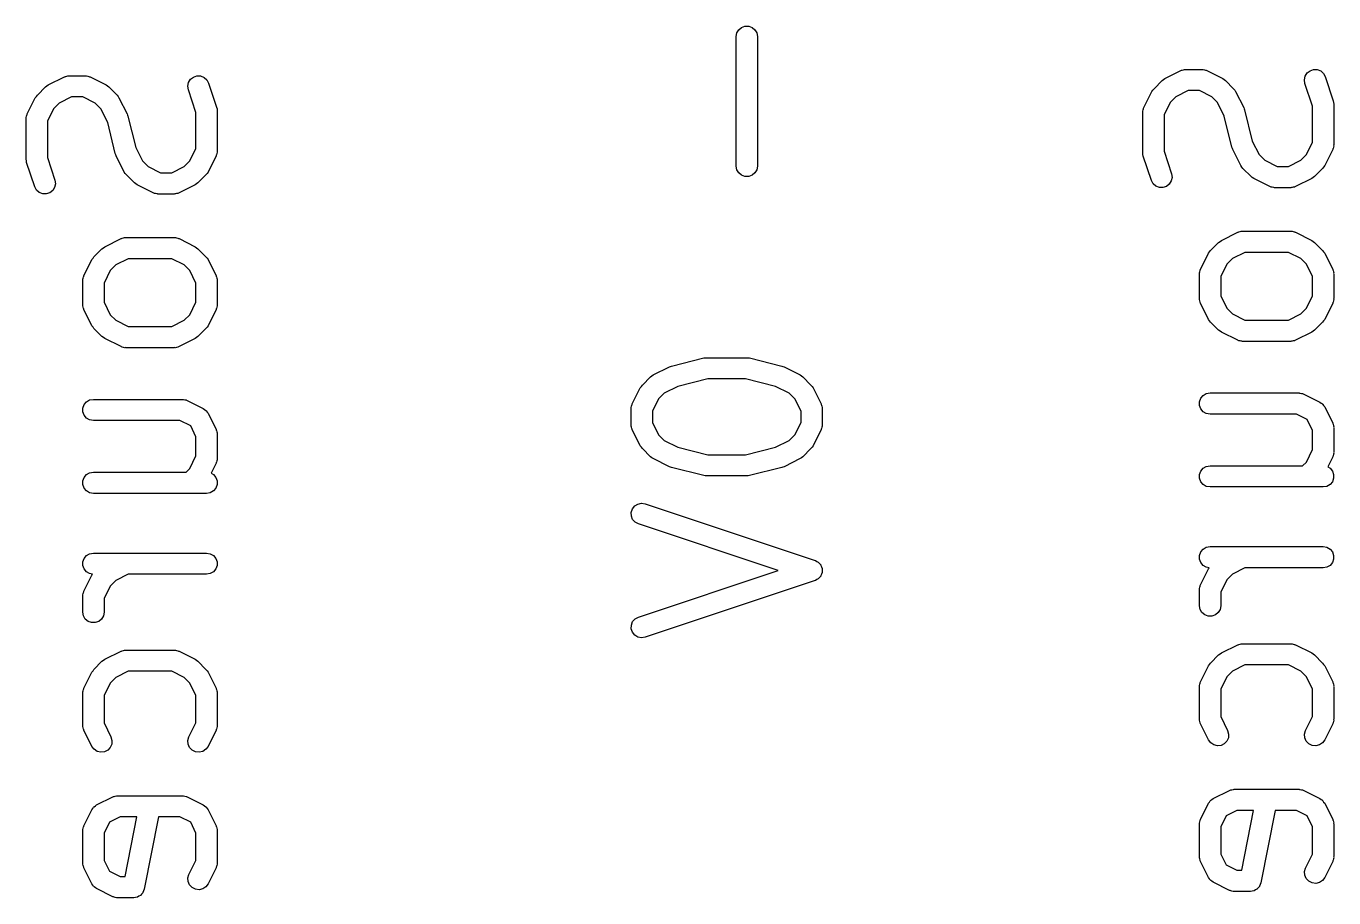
# Model space of a CAD drawing. Extents: x 91.3 to 189.8, y -113.5 to -60.4.
# Drawn here: x 161.39 to 167.55, y -73.21 to -69.11 of the extents above; entities that cross this region are included whole.
import ezdxf

# ---------------------------------------------------------------- set-up
doc = ezdxf.new("R2010")
doc.units = 0
doc.header["$MEASUREMENT"] = 0
doc.layers.add('BLACK', color=7, linetype='CONTINUOUS')

msp = doc.modelspace()

# ---------------------------------------------------------------- linework, layer by layer
at = {"layer": 'Black'}
for p, q in [((164.749, -69.1245), (164.762, -69.1134)), ((164.762, -69.1134), (164.778, -69.1074)), ((164.778, -69.1074), (164.796, -69.1074)), ((164.796, -69.1074), (164.812, -69.1134)), ((164.812, -69.1134), (164.825, -69.1245)), ((164.737, -69.1567), (164.74, -69.1396)), ((164.737, -69.7662), (164.737, -69.1567)), ((164.74, -69.1396), (164.749, -69.1245)), ((164.825, -69.1245), (164.834, -69.1396)), ((164.834, -69.1396), (164.837, -69.1567)), ((164.837, -69.1567), (164.837, -69.7662)), ((161.496, -69.3843), (161.572, -69.3462)), ((161.572, -69.3462), (161.575, -69.3454)), ((161.575, -69.3454), (161.577, -69.344)), ((161.577, -69.344), (161.583, -69.343)), ((161.583, -69.343), (161.589, -69.3413)), ((161.589, -69.3413), (161.591, -69.3415)), ((161.591, -69.3415), (161.594, -69.341)), ((161.594, -69.341), (161.67, -69.341)), ((161.67, -69.341), (161.673, -69.3415)), ((161.673, -69.3415), (161.676, -69.3413)), ((161.676, -69.3413), (161.682, -69.343)), ((161.682, -69.343), (161.688, -69.344)), ((161.688, -69.344), (161.69, -69.3454)), ((161.69, -69.3454), (161.693, -69.3462)), ((161.693, -69.3462), (161.769, -69.3843)), ((162.157, -69.3726), (162.166, -69.3578)), ((162.166, -69.3578), (162.18, -69.347)), ((162.18, -69.347), (162.196, -69.3415)), ((162.196, -69.3415), (162.214, -69.342)), ((162.214, -69.342), (162.23, -69.3484)), ((162.23, -69.3484), (162.243, -69.3599)), ((162.243, -69.3599), (162.251, -69.3751)), ((166.743, -69.3637), (166.749, -69.3591)), ((166.749, -69.3591), (166.756, -69.3543)), ((166.756, -69.3543), (166.832, -69.3162)), ((166.832, -69.3162), (166.835, -69.3154)), ((166.835, -69.3154), (166.837, -69.314)), ((166.837, -69.314), (166.843, -69.313)), ((166.843, -69.313), (166.849, -69.3113)), ((166.849, -69.3113), (166.851, -69.3115)), ((166.851, -69.3115), (166.854, -69.311)), ((166.854, -69.311), (166.93, -69.311)), ((166.93, -69.311), (166.933, -69.3115)), ((166.933, -69.3115), (166.936, -69.3113)), ((166.936, -69.3113), (166.942, -69.313)), ((166.942, -69.313), (166.948, -69.314)), ((166.948, -69.314), (166.95, -69.3154)), ((166.95, -69.3154), (166.953, -69.3162)), ((166.953, -69.3162), (167.029, -69.3543)), ((167.029, -69.3543), (167.035, -69.3591)), ((167.035, -69.3591), (167.042, -69.3637)), ((167.414, -69.3596), (167.417, -69.3426)), ((167.416, -69.3768), (167.414, -69.3596)), ((167.417, -69.3426), (167.426, -69.3278)), ((167.426, -69.3278), (167.44, -69.317)), ((167.44, -69.317), (167.456, -69.3115)), ((167.456, -69.3115), (167.474, -69.312)), ((167.474, -69.312), (167.49, -69.3184)), ((167.49, -69.3184), (167.503, -69.3299)), ((167.503, -69.3299), (167.511, -69.3451)), ((167.511, -69.3451), (167.549, -69.4594)), ((161.445, -69.4318), (161.483, -69.3937)), ((161.483, -69.3937), (161.489, -69.3891)), ((161.489, -69.3891), (161.496, -69.3843)), ((161.769, -69.3843), (161.775, -69.3891)), ((161.775, -69.3891), (161.782, -69.3937)), ((161.782, -69.3937), (161.82, -69.4318)), ((162.154, -69.3896), (162.157, -69.3726)), ((162.156, -69.4068), (162.154, -69.3896)), ((162.192, -69.5134), (162.156, -69.4068)), ((162.251, -69.3751), (162.289, -69.4894)), ((166.657, -69.491), (166.695, -69.4148)), ((166.695, -69.4148), (166.7, -69.4083)), ((166.7, -69.4083), (166.705, -69.4018)), ((166.705, -69.4018), (166.743, -69.3637)), ((166.866, -69.411), (166.808, -69.4401)), ((166.919, -69.411), (166.866, -69.411)), ((166.977, -69.4401), (166.919, -69.411)), ((167.042, -69.3637), (167.08, -69.4018)), ((167.08, -69.4018), (167.085, -69.4084)), ((167.085, -69.4084), (167.089, -69.4148)), ((167.089, -69.4148), (167.128, -69.491)), ((167.452, -69.4834), (167.416, -69.3768)), ((161.397, -69.521), (161.435, -69.4448)), ((161.435, -69.4448), (161.44, -69.4383)), ((161.44, -69.4383), (161.445, -69.4318)), ((161.548, -69.4701), (161.521, -69.4968)), ((161.606, -69.441), (161.548, -69.4701)), ((161.659, -69.441), (161.606, -69.441)), ((161.717, -69.4701), (161.659, -69.441)), ((161.744, -69.4968), (161.717, -69.4701)), ((161.82, -69.4318), (161.825, -69.4384)), ((161.825, -69.4384), (161.829, -69.4448)), ((161.829, -69.4448), (161.868, -69.521)), ((166.781, -69.4668), (166.752, -69.5251)), ((166.808, -69.4401), (166.781, -69.4668)), ((167.004, -69.4668), (166.977, -69.4401)), ((167.036, -69.5308), (167.004, -69.4668)), ((167.452, -69.6539), (167.452, -69.4834)), ((167.549, -69.4594), (167.551, -69.4674)), ((167.551, -69.4674), (167.552, -69.4752)), ((167.552, -69.4752), (167.552, -69.6657)), ((161.392, -69.5376), (161.394, -69.532)), ((161.392, -69.5405), (161.392, -69.5376)), ((161.392, -69.5433), (161.392, -69.5405)), ((161.392, -69.7338), (161.392, -69.5433)), ((161.394, -69.532), (161.395, -69.5262)), ((161.395, -69.5262), (161.396, -69.5237)), ((161.396, -69.5237), (161.397, -69.521)), ((161.521, -69.4968), (161.492, -69.5551)), ((161.776, -69.5608), (161.744, -69.4968)), ((161.868, -69.521), (161.869, -69.5262)), ((161.869, -69.5262), (161.871, -69.5312)), ((161.871, -69.5312), (161.908, -69.6783)), ((162.192, -69.6839), (162.192, -69.5134)), ((162.289, -69.4894), (162.291, -69.4973)), ((162.291, -69.4973), (162.292, -69.5052)), ((162.292, -69.5052), (162.292, -69.6957)), ((166.652, -69.5076), (166.654, -69.502)), ((166.652, -69.5105), (166.652, -69.5076)), ((166.652, -69.5133), (166.652, -69.5105)), ((166.652, -69.7038), (166.652, -69.5133)), ((166.654, -69.502), (166.655, -69.4962)), ((166.655, -69.4962), (166.656, -69.4937)), ((166.656, -69.4937), (166.657, -69.491)), ((166.752, -69.5251), (166.752, -69.6957)), ((167.072, -69.6778), (167.036, -69.5308)), ((167.128, -69.491), (167.129, -69.4962)), ((167.129, -69.4962), (167.131, -69.5012)), ((167.131, -69.5012), (167.168, -69.6483)), ((161.492, -69.5551), (161.492, -69.7257)), ((161.812, -69.7078), (161.776, -69.5608)), ((167.168, -69.6483), (167.2, -69.7123)), ((167.423, -69.7123), (167.452, -69.6539)), ((167.552, -69.6657), (167.551, -69.6686)), ((167.551, -69.6686), (167.552, -69.6714)), ((161.492, -69.7257), (161.527, -69.8323)), ((161.815, -69.7128), (161.812, -69.7078)), ((161.816, -69.7181), (161.815, -69.7128)), ((161.854, -69.7943), (161.816, -69.7181)), ((161.908, -69.6783), (161.94, -69.7423)), ((162.163, -69.7423), (162.192, -69.6839)), ((162.287, -69.7181), (162.249, -69.7943)), ((162.289, -69.7128), (162.287, -69.7153)), ((162.287, -69.7153), (162.287, -69.7181)), ((162.29, -69.707), (162.289, -69.7128)), ((162.292, -69.7014), (162.29, -69.707)), ((162.292, -69.6957), (162.291, -69.6986)), ((162.291, -69.6986), (162.292, -69.7014)), ((166.653, -69.7117), (166.652, -69.7038)), ((166.654, -69.7196), (166.653, -69.7117)), ((166.693, -69.8339), (166.654, -69.7196)), ((166.752, -69.6957), (166.787, -69.8023)), ((167.075, -69.6828), (167.072, -69.6778)), ((167.076, -69.6881), (167.075, -69.6828)), ((167.114, -69.7643), (167.076, -69.6881)), ((167.2, -69.7123), (167.227, -69.7389)), ((167.396, -69.7389), (167.423, -69.7123)), ((167.547, -69.6881), (167.509, -69.7643)), ((167.549, -69.6828), (167.547, -69.6853)), ((167.547, -69.6853), (167.547, -69.6881)), ((167.55, -69.677), (167.549, -69.6828)), ((167.552, -69.6714), (167.55, -69.677)), ((161.393, -69.7417), (161.392, -69.7338)), ((161.394, -69.7496), (161.393, -69.7417)), ((161.433, -69.8639), (161.394, -69.7496)), ((161.94, -69.7423), (161.967, -69.7689)), ((161.967, -69.7689), (162.025, -69.7981)), ((162.078, -69.7981), (162.136, -69.7689)), ((162.136, -69.7689), (162.163, -69.7423)), ((164.74, -69.7833), (164.737, -69.7662)), ((164.749, -69.7983), (164.74, -69.7833)), ((164.834, -69.7833), (164.825, -69.7983)), ((164.837, -69.7662), (164.834, -69.7833)), ((167.119, -69.7707), (167.114, -69.7643)), ((167.124, -69.7773), (167.119, -69.7707)), ((167.162, -69.8154), (167.124, -69.7773)), ((167.227, -69.7389), (167.285, -69.7681)), ((167.285, -69.7681), (167.338, -69.7681)), ((167.338, -69.7681), (167.396, -69.7389)), ((167.499, -69.7773), (167.461, -69.8154)), ((167.504, -69.7707), (167.499, -69.7773)), ((167.509, -69.7643), (167.504, -69.7707)), ((161.53, -69.8495), (161.526, -69.8665)), ((161.527, -69.8323), (161.53, -69.8495)), ((161.859, -69.8007), (161.854, -69.7943)), ((161.864, -69.8073), (161.859, -69.8007)), ((161.902, -69.8454), (161.864, -69.8073)), ((161.908, -69.85), (161.902, -69.8454)), ((161.915, -69.8547), (161.908, -69.85)), ((162.025, -69.7981), (162.078, -69.7981)), ((162.195, -69.8499), (162.188, -69.8547)), ((162.201, -69.8454), (162.195, -69.8499)), ((162.239, -69.8073), (162.201, -69.8454)), ((162.244, -69.8007), (162.239, -69.8073)), ((162.249, -69.7943), (162.244, -69.8007)), ((164.762, -69.8095), (164.749, -69.7983)), ((164.778, -69.8154), (164.762, -69.8095)), ((164.796, -69.8154), (164.778, -69.8154)), ((164.812, -69.8095), (164.796, -69.8154)), ((164.825, -69.7983), (164.812, -69.8095)), ((166.701, -69.8492), (166.693, -69.8339)), ((166.714, -69.8607), (166.701, -69.8492)), ((166.777, -69.8513), (166.764, -69.8621)), ((166.786, -69.8365), (166.777, -69.8513)), ((166.79, -69.8195), (166.786, -69.8365)), ((166.787, -69.8023), (166.79, -69.8195)), ((167.168, -69.82), (167.162, -69.8154)), ((167.175, -69.8247), (167.168, -69.82)), ((167.251, -69.8628), (167.175, -69.8247)), ((167.448, -69.8247), (167.372, -69.8628)), ((167.455, -69.8199), (167.448, -69.8247)), ((167.461, -69.8154), (167.455, -69.8199)), ((161.441, -69.8792), (161.433, -69.8639)), ((161.454, -69.8907), (161.441, -69.8792)), ((161.47, -69.8971), (161.454, -69.8907)), ((161.487, -69.8976), (161.47, -69.8971)), ((161.504, -69.8921), (161.487, -69.8976)), ((161.517, -69.8813), (161.504, -69.8921)), ((161.526, -69.8665), (161.517, -69.8813)), ((161.991, -69.8928), (161.915, -69.8547)), ((161.994, -69.8936), (161.991, -69.8928)), ((161.996, -69.8951), (161.994, -69.8936)), ((162.002, -69.8961), (161.996, -69.8951)), ((162.008, -69.8978), (162.002, -69.8961)), ((162.01, -69.8976), (162.008, -69.8978)), ((162.013, -69.8981), (162.01, -69.8976)), ((162.09, -69.8981), (162.013, -69.8981)), ((162.092, -69.8976), (162.09, -69.8981)), ((162.095, -69.8978), (162.092, -69.8976)), ((162.101, -69.8961), (162.095, -69.8978)), ((162.107, -69.8951), (162.101, -69.8961)), ((162.109, -69.8936), (162.107, -69.8951)), ((162.112, -69.8928), (162.109, -69.8936)), ((162.188, -69.8547), (162.112, -69.8928)), ((166.73, -69.8671), (166.714, -69.8607)), ((166.747, -69.8676), (166.73, -69.8671)), ((166.764, -69.8621), (166.747, -69.8676)), ((167.254, -69.8636), (167.251, -69.8628)), ((167.256, -69.8651), (167.254, -69.8636)), ((167.262, -69.8661), (167.256, -69.8651)), ((167.268, -69.8678), (167.262, -69.8661)), ((167.27, -69.8676), (167.268, -69.8678)), ((167.273, -69.8681), (167.27, -69.8676)), ((167.35, -69.8681), (167.273, -69.8681)), ((167.352, -69.8676), (167.35, -69.8681)), ((167.355, -69.8678), (167.352, -69.8676)), ((167.361, -69.8661), (167.355, -69.8678)), ((167.367, -69.8651), (167.361, -69.8661)), ((167.369, -69.8636), (167.367, -69.8651)), ((167.372, -69.8628), (167.369, -69.8636)), ((167.022, -70.1162), (167.099, -70.0781)), ((167.099, -70.0781), (167.101, -70.0773)), ((167.101, -70.0773), (167.104, -70.0759)), ((167.104, -70.0759), (167.11, -70.0749)), ((167.11, -70.0749), (167.115, -70.0732)), ((167.115, -70.0732), (167.118, -70.0734)), ((167.118, -70.0734), (167.121, -70.0729)), ((167.121, -70.0729), (167.35, -70.0729)), ((167.35, -70.0729), (167.352, -70.0734)), ((167.352, -70.0734), (167.355, -70.0732)), ((167.355, -70.0732), (167.361, -70.0749)), ((167.361, -70.0749), (167.367, -70.0759)), ((167.367, -70.0759), (167.369, -70.0773)), ((167.369, -70.0773), (167.372, -70.0781)), ((167.372, -70.0781), (167.448, -70.1162)), ((161.711, -70.1937), (161.749, -70.1556)), ((161.749, -70.1556), (161.756, -70.151)), ((161.756, -70.151), (161.762, -70.1462)), ((161.762, -70.1462), (161.839, -70.1081)), ((161.839, -70.1081), (161.841, -70.1073)), ((161.841, -70.1073), (161.844, -70.1059)), ((161.844, -70.1059), (161.85, -70.1049)), ((161.85, -70.1049), (161.855, -70.1032)), ((161.855, -70.1032), (161.858, -70.1034)), ((161.858, -70.1034), (161.861, -70.1029)), ((161.861, -70.1029), (162.09, -70.1029)), ((162.09, -70.1029), (162.092, -70.1034)), ((162.092, -70.1034), (162.095, -70.1032)), ((162.095, -70.1032), (162.101, -70.1049)), ((162.101, -70.1049), (162.107, -70.1059)), ((162.107, -70.1059), (162.109, -70.1073)), ((162.109, -70.1073), (162.112, -70.1081)), ((162.112, -70.1081), (162.188, -70.1462)), ((162.188, -70.1462), (162.194, -70.151)), ((162.194, -70.151), (162.201, -70.1556)), ((162.201, -70.1556), (162.239, -70.1937)), ((166.971, -70.1637), (167.009, -70.1256)), ((167.009, -70.1256), (167.016, -70.121)), ((167.016, -70.121), (167.022, -70.1162)), ((167.448, -70.1162), (167.455, -70.121)), ((167.455, -70.121), (167.461, -70.1256)), ((167.461, -70.1256), (167.499, -70.1637)), ((161.664, -70.2829), (161.702, -70.2067)), ((161.702, -70.2067), (161.707, -70.2002)), ((161.707, -70.2002), (161.711, -70.1937)), ((161.873, -70.2029), (161.814, -70.232)), ((162.078, -70.2029), (161.873, -70.2029)), ((162.136, -70.232), (162.078, -70.2029)), ((162.239, -70.1937), (162.244, -70.2003)), ((162.244, -70.2003), (162.249, -70.2067)), ((162.249, -70.2067), (162.287, -70.2829)), ((166.924, -70.2529), (166.962, -70.1767)), ((166.962, -70.1767), (166.967, -70.1702)), ((166.967, -70.1702), (166.971, -70.1637)), ((167.074, -70.202), (167.048, -70.2287)), ((167.133, -70.1729), (167.074, -70.202)), ((167.338, -70.1729), (167.133, -70.1729)), ((167.396, -70.202), (167.338, -70.1729)), ((167.423, -70.2287), (167.396, -70.202)), ((167.499, -70.1637), (167.504, -70.1703)), ((167.504, -70.1703), (167.509, -70.1767)), ((167.509, -70.1767), (167.547, -70.2529)), ((161.663, -70.2856), (161.664, -70.2829)), ((161.788, -70.2587), (161.759, -70.317)), ((161.814, -70.232), (161.788, -70.2587)), ((162.163, -70.2587), (162.136, -70.232)), ((162.192, -70.317), (162.163, -70.2587)), ((162.287, -70.2829), (162.287, -70.2856)), ((166.919, -70.2695), (166.921, -70.2639)), ((166.919, -70.2724), (166.919, -70.2695)), ((166.919, -70.2752), (166.919, -70.2724)), ((166.919, -70.3895), (166.919, -70.2752)), ((166.921, -70.2639), (166.922, -70.2581)), ((166.922, -70.2581), (166.923, -70.2556)), ((166.923, -70.2556), (166.924, -70.2529)), ((167.048, -70.2287), (167.019, -70.287)), ((167.452, -70.287), (167.423, -70.2287)), ((167.547, -70.2529), (167.547, -70.2556)), ((167.547, -70.2556), (167.549, -70.2581)), ((167.549, -70.2581), (167.55, -70.2639)), ((167.55, -70.2639), (167.552, -70.2695)), ((167.552, -70.2695), (167.551, -70.2724)), ((167.551, -70.2724), (167.552, -70.2752)), ((167.552, -70.2752), (167.552, -70.3895)), ((161.659, -70.2995), (161.661, -70.2939)), ((161.659, -70.3024), (161.659, -70.2995)), ((161.659, -70.3052), (161.659, -70.3024)), ((161.659, -70.4195), (161.659, -70.3052)), ((161.661, -70.2939), (161.662, -70.2881)), ((161.662, -70.2881), (161.663, -70.2856)), ((161.759, -70.317), (161.759, -70.4077)), ((162.192, -70.4077), (162.192, -70.317)), ((162.287, -70.2856), (162.289, -70.2881)), ((162.289, -70.2881), (162.29, -70.2939)), ((162.29, -70.2939), (162.292, -70.2995)), ((162.292, -70.2995), (162.291, -70.3024)), ((162.291, -70.3024), (162.292, -70.3052)), ((162.292, -70.3052), (162.292, -70.4195)), ((167.019, -70.287), (167.019, -70.3777)), ((167.452, -70.3777), (167.452, -70.287)), ((161.759, -70.4077), (161.788, -70.4661)), ((162.163, -70.4661), (162.192, -70.4077)), ((166.919, -70.3924), (166.919, -70.3895)), ((166.919, -70.3952), (166.919, -70.3924)), ((166.921, -70.4009), (166.919, -70.3952)), ((166.922, -70.4066), (166.921, -70.4009)), ((166.923, -70.4091), (166.922, -70.4066)), ((167.019, -70.3777), (167.048, -70.4361)), ((167.423, -70.4361), (167.452, -70.3777)), ((167.549, -70.4066), (167.547, -70.4091)), ((167.55, -70.4009), (167.549, -70.4066)), ((167.552, -70.3952), (167.55, -70.4009)), ((167.552, -70.3895), (167.551, -70.3924)), ((167.551, -70.3924), (167.552, -70.3952)), ((161.659, -70.4224), (161.659, -70.4195)), ((161.659, -70.4252), (161.659, -70.4224)), ((161.661, -70.4309), (161.659, -70.4252)), ((161.662, -70.4366), (161.661, -70.4309)), ((161.663, -70.4391), (161.662, -70.4366)), ((161.664, -70.4419), (161.663, -70.4391)), ((161.702, -70.5181), (161.664, -70.4419)), ((161.788, -70.4661), (161.814, -70.4927)), ((162.136, -70.4927), (162.163, -70.4661)), ((162.287, -70.4419), (162.249, -70.5181)), ((162.289, -70.4366), (162.287, -70.4391)), ((162.287, -70.4391), (162.287, -70.4419)), ((162.29, -70.4309), (162.289, -70.4366)), ((162.292, -70.4252), (162.29, -70.4309)), ((162.292, -70.4195), (162.291, -70.4224)), ((162.291, -70.4224), (162.292, -70.4252)), ((166.924, -70.4119), (166.923, -70.4091)), ((166.962, -70.4881), (166.924, -70.4119)), ((167.048, -70.4361), (167.074, -70.4627)), ((167.074, -70.4627), (167.133, -70.4919)), ((167.338, -70.4919), (167.396, -70.4627)), ((167.396, -70.4627), (167.423, -70.4361)), ((167.547, -70.4119), (167.509, -70.4881)), ((167.547, -70.4091), (167.547, -70.4119)), ((161.707, -70.5245), (161.702, -70.5181)), ((161.711, -70.5311), (161.707, -70.5245)), ((161.749, -70.5692), (161.711, -70.5311)), ((161.814, -70.4927), (161.873, -70.5219)), ((161.873, -70.5219), (162.078, -70.5219)), ((162.078, -70.5219), (162.136, -70.4927)), ((162.239, -70.5311), (162.201, -70.5692)), ((162.244, -70.5245), (162.239, -70.5311)), ((162.249, -70.5181), (162.244, -70.5245)), ((166.967, -70.4945), (166.962, -70.4881)), ((166.971, -70.5011), (166.967, -70.4945)), ((167.009, -70.5392), (166.971, -70.5011)), ((167.133, -70.4919), (167.338, -70.4919)), ((167.499, -70.5011), (167.461, -70.5392)), ((167.504, -70.4945), (167.499, -70.5011)), ((167.509, -70.4881), (167.504, -70.4945)), ((161.756, -70.5738), (161.749, -70.5692)), ((161.762, -70.5785), (161.756, -70.5738)), ((161.839, -70.6166), (161.762, -70.5785)), ((162.188, -70.5785), (162.112, -70.6166)), ((162.195, -70.5738), (162.188, -70.5785)), ((162.201, -70.5692), (162.195, -70.5738)), ((167.016, -70.5438), (167.009, -70.5392)), ((167.022, -70.5485), (167.016, -70.5438)), ((167.099, -70.5866), (167.022, -70.5485)), ((167.101, -70.5874), (167.099, -70.5866)), ((167.104, -70.5889), (167.101, -70.5874)), ((167.11, -70.5899), (167.104, -70.5889)), ((167.115, -70.5916), (167.11, -70.5899)), ((167.118, -70.5914), (167.115, -70.5916)), ((167.121, -70.5919), (167.118, -70.5914)), ((167.35, -70.5919), (167.121, -70.5919)), ((167.352, -70.5914), (167.35, -70.5919)), ((167.355, -70.5916), (167.352, -70.5914)), ((167.361, -70.5899), (167.355, -70.5916)), ((167.367, -70.5889), (167.361, -70.5899)), ((167.369, -70.5874), (167.367, -70.5889)), ((167.372, -70.5866), (167.369, -70.5874)), ((167.448, -70.5485), (167.372, -70.5866)), ((167.455, -70.5438), (167.448, -70.5485)), ((167.461, -70.5392), (167.455, -70.5438)), ((161.841, -70.6174), (161.839, -70.6166)), ((161.844, -70.6189), (161.841, -70.6174)), ((161.85, -70.6199), (161.844, -70.6189)), ((161.855, -70.6216), (161.85, -70.6199)), ((161.858, -70.6214), (161.855, -70.6216)), ((161.861, -70.6219), (161.858, -70.6214)), ((162.09, -70.6219), (161.861, -70.6219)), ((162.092, -70.6214), (162.09, -70.6219)), ((162.095, -70.6216), (162.092, -70.6214)), ((162.101, -70.6199), (162.095, -70.6216)), ((162.107, -70.6189), (162.101, -70.6199)), ((162.109, -70.6174), (162.107, -70.6189)), ((162.112, -70.6166), (162.109, -70.6174)), ((164.346, -70.75), (164.422, -70.7119)), ((164.422, -70.7119), (164.427, -70.7104)), ((164.427, -70.7104), (164.432, -70.7082)), ((164.432, -70.7082), (164.585, -70.6701)), ((164.585, -70.6701), (164.591, -70.6696)), ((164.591, -70.6696), (164.597, -70.6686)), ((164.597, -70.6686), (164.787, -70.6686)), ((164.787, -70.6686), (164.793, -70.6696)), ((164.793, -70.6696), (164.799, -70.6701)), ((164.799, -70.6701), (164.952, -70.7082)), ((164.952, -70.7082), (164.957, -70.7104)), ((164.957, -70.7104), (164.962, -70.7119)), ((164.962, -70.7119), (165.038, -70.75)), ((164.295, -70.7975), (164.333, -70.7594)), ((164.333, -70.7594), (164.339, -70.7548)), ((164.339, -70.7548), (164.346, -70.75)), ((164.603, -70.7686), (164.462, -70.8038)), ((164.781, -70.7686), (164.603, -70.7686)), ((164.922, -70.8038), (164.781, -70.7686)), ((165.038, -70.75), (165.045, -70.7548)), ((165.045, -70.7548), (165.051, -70.7594)), ((165.051, -70.7594), (165.089, -70.7975)), ((164.247, -70.8867), (164.285, -70.8105)), ((164.285, -70.8105), (164.29, -70.8041)), ((164.29, -70.8041), (164.295, -70.7975)), ((164.398, -70.8359), (164.371, -70.8625)), ((164.462, -70.8038), (164.398, -70.8359)), ((164.986, -70.8359), (164.922, -70.8038)), ((165.013, -70.8625), (164.986, -70.8359)), ((165.089, -70.7975), (165.094, -70.8041)), ((165.094, -70.8041), (165.099, -70.8105)), ((165.099, -70.8105), (165.137, -70.8867)), ((166.936, -70.8465), (166.951, -70.8378)), ((166.951, -70.8378), (166.969, -70.8348)), ((166.969, -70.8348), (167.388, -70.8348)), ((167.388, -70.8348), (167.39, -70.8353)), ((167.39, -70.8353), (167.393, -70.8351)), ((167.393, -70.8351), (167.399, -70.8368)), ((167.399, -70.8368), (167.405, -70.8378)), ((167.405, -70.8378), (167.407, -70.8392)), ((167.407, -70.8392), (167.41, -70.84)), ((161.659, -70.9061), (161.665, -70.8898)), ((161.665, -70.8898), (161.676, -70.8765)), ((161.676, -70.8765), (161.691, -70.8678)), ((161.691, -70.8678), (161.709, -70.8648)), ((161.709, -70.8648), (162.128, -70.8648)), ((162.128, -70.8648), (162.13, -70.8653)), ((162.13, -70.8653), (162.133, -70.8651)), ((162.133, -70.8651), (162.139, -70.8668)), ((162.139, -70.8668), (162.145, -70.8678)), ((162.145, -70.8678), (162.147, -70.8692)), ((162.147, -70.8692), (162.15, -70.87)), ((162.15, -70.87), (162.226, -70.9081)), ((164.242, -70.9033), (164.244, -70.8977)), ((164.244, -70.8977), (164.245, -70.8919)), ((164.245, -70.8919), (164.246, -70.8894)), ((164.246, -70.8894), (164.247, -70.8867)), ((164.371, -70.8625), (164.342, -70.9209)), ((165.042, -70.9209), (165.013, -70.8625)), ((165.137, -70.8867), (165.137, -70.8894)), ((165.137, -70.8894), (165.139, -70.8919)), ((165.139, -70.8919), (165.14, -70.8977)), ((165.14, -70.8977), (165.142, -70.9033)), ((166.919, -70.8761), (166.925, -70.8598)), ((166.919, -70.8934), (166.919, -70.8761)), ((166.925, -70.9098), (166.919, -70.8934)), ((166.925, -70.8598), (166.936, -70.8465)), ((167.41, -70.84), (167.486, -70.8781)), ((167.486, -70.8781), (167.492, -70.8825)), ((167.492, -70.8825), (167.498, -70.8866)), ((167.498, -70.8866), (167.499, -70.8877)), ((167.499, -70.8877), (167.5, -70.8885)), ((167.5, -70.8885), (167.504, -70.8946)), ((167.504, -70.8946), (167.509, -70.9005)), ((167.509, -70.9005), (167.547, -70.9767)), ((161.659, -70.9234), (161.659, -70.9061)), ((161.665, -70.9398), (161.659, -70.9234)), ((161.676, -70.9531), (161.665, -70.9398)), ((161.691, -70.9617), (161.676, -70.9531)), ((161.709, -70.9648), (161.691, -70.9617)), ((162.226, -70.9081), (162.232, -70.9125)), ((162.232, -70.9125), (162.238, -70.9166)), ((162.238, -70.9166), (162.239, -70.9177)), ((162.239, -70.9177), (162.24, -70.9185)), ((162.24, -70.9185), (162.244, -70.9246)), ((162.244, -70.9246), (162.249, -70.9305)), ((162.249, -70.9305), (162.287, -71.0067)), ((164.242, -70.9062), (164.242, -70.9033)), ((164.242, -70.909), (164.242, -70.9062)), ((164.242, -70.9852), (164.242, -70.909)), ((164.342, -70.9209), (164.342, -70.9734)), ((165.042, -70.9734), (165.042, -70.9209)), ((165.142, -70.9033), (165.141, -70.9062)), ((165.141, -70.9062), (165.142, -70.909)), ((165.142, -70.909), (165.142, -70.9852)), ((166.936, -70.9231), (166.925, -70.9098)), ((166.951, -70.9317), (166.936, -70.9231)), ((166.969, -70.9348), (166.951, -70.9317)), ((167.376, -70.9348), (166.969, -70.9348)), ((167.427, -70.9601), (167.376, -70.9348)), ((167.452, -71.0109), (167.427, -70.9601)), ((162.116, -70.9648), (161.709, -70.9648)), ((162.167, -70.9901), (162.116, -70.9648)), ((162.192, -71.0409), (162.167, -70.9901)), ((162.287, -71.0067), (162.287, -71.0095)), ((162.287, -71.0095), (162.289, -71.0119)), ((162.289, -71.0119), (162.29, -71.0177)), ((162.29, -71.0177), (162.292, -71.0233)), ((162.292, -71.0233), (162.291, -71.0262)), ((164.242, -70.9881), (164.242, -70.9852)), ((164.242, -70.991), (164.242, -70.9881)), ((164.244, -70.9966), (164.242, -70.991)), ((164.245, -71.0023), (164.244, -70.9966)), ((164.246, -71.0048), (164.245, -71.0023)), ((164.247, -71.0076), (164.246, -71.0048)), ((164.285, -71.0838), (164.247, -71.0076)), ((164.342, -70.9734), (164.371, -71.0318)), ((165.013, -71.0318), (165.042, -70.9734)), ((165.137, -71.0076), (165.099, -71.0838)), ((165.139, -71.0023), (165.137, -71.0048)), ((165.137, -71.0048), (165.137, -71.0076)), ((165.14, -70.9966), (165.139, -71.0023)), ((165.142, -70.991), (165.14, -70.9966)), ((165.142, -70.9852), (165.141, -70.9881)), ((165.141, -70.9881), (165.142, -70.991)), ((167.452, -71.1015), (167.452, -71.0109)), ((167.547, -70.9767), (167.547, -70.9795)), ((167.547, -70.9795), (167.549, -70.9819)), ((167.549, -70.9819), (167.55, -70.9877)), ((167.55, -70.9877), (167.552, -70.9933)), ((167.552, -70.9933), (167.551, -70.9962)), ((167.551, -70.9962), (167.552, -70.999)), ((167.552, -70.999), (167.552, -71.1133)), ((162.192, -71.1315), (162.192, -71.0409)), ((162.291, -71.0262), (162.292, -71.029)), ((162.292, -71.029), (162.292, -71.1433)), ((164.29, -71.0902), (164.285, -71.0838)), ((164.371, -71.0318), (164.398, -71.0584)), ((164.398, -71.0584), (164.462, -71.0904)), ((164.922, -71.0904), (164.986, -71.0584)), ((164.986, -71.0584), (165.013, -71.0318)), ((165.099, -71.0838), (165.094, -71.0902)), ((162.163, -71.1899), (162.192, -71.1315)), ((162.292, -71.1433), (162.291, -71.1462)), ((162.291, -71.1462), (162.292, -71.1491)), ((164.295, -71.0968), (164.29, -71.0902)), ((164.333, -71.1349), (164.295, -71.0968)), ((164.339, -71.1395), (164.333, -71.1349)), ((164.346, -71.1442), (164.339, -71.1395)), ((164.422, -71.1823), (164.346, -71.1442)), ((164.462, -71.0904), (164.603, -71.1257)), ((164.603, -71.1257), (164.781, -71.1257)), ((164.781, -71.1257), (164.922, -71.0904)), ((165.038, -71.1442), (164.962, -71.1823)), ((165.045, -71.1395), (165.038, -71.1442)), ((165.051, -71.1349), (165.045, -71.1395)), ((165.089, -71.0968), (165.051, -71.1349)), ((165.094, -71.0902), (165.089, -71.0968)), ((167.423, -71.1599), (167.452, -71.1015)), ((167.547, -71.1357), (167.523, -71.1829)), ((167.549, -71.1304), (167.547, -71.1329)), ((167.547, -71.1329), (167.547, -71.1357)), ((167.55, -71.1247), (167.549, -71.1304)), ((167.552, -71.1191), (167.55, -71.1247)), ((167.552, -71.1133), (167.551, -71.1162)), ((167.551, -71.1162), (167.552, -71.1191)), ((161.691, -71.2106), (161.709, -71.2076)), ((161.709, -71.2076), (162.145, -71.2076)), ((162.145, -71.2076), (162.163, -71.1899)), ((162.287, -71.1657), (162.263, -71.2129)), ((162.289, -71.1604), (162.287, -71.1629)), ((162.287, -71.1629), (162.287, -71.1657)), ((162.29, -71.1547), (162.289, -71.1604)), ((162.292, -71.1491), (162.29, -71.1547)), ((164.427, -71.1839), (164.422, -71.1823)), ((164.432, -71.1861), (164.427, -71.1839)), ((164.585, -71.2242), (164.432, -71.1861)), ((164.952, -71.1861), (164.799, -71.2242)), ((164.957, -71.1839), (164.952, -71.1861)), ((164.962, -71.1823), (164.957, -71.1839)), ((166.919, -71.2189), (166.925, -71.2026)), ((166.925, -71.2026), (166.936, -71.1893)), ((166.936, -71.1893), (166.951, -71.1806)), ((166.951, -71.1806), (166.969, -71.1776)), ((166.969, -71.1776), (167.405, -71.1776)), ((167.405, -71.1776), (167.423, -71.1599)), ((167.523, -71.1829), (167.534, -71.1893)), ((167.534, -71.1893), (167.545, -71.2026)), ((167.545, -71.2026), (167.551, -71.2189)), ((161.659, -71.2489), (161.665, -71.2326)), ((161.659, -71.2663), (161.659, -71.2489)), ((161.665, -71.2826), (161.659, -71.2663)), ((161.665, -71.2326), (161.676, -71.2193)), ((161.676, -71.2193), (161.691, -71.2106)), ((162.263, -71.2129), (162.274, -71.2193)), ((162.274, -71.2193), (162.285, -71.2326)), ((162.285, -71.2326), (162.291, -71.2489)), ((162.291, -71.2663), (162.285, -71.2826)), ((162.291, -71.2489), (162.291, -71.2663)), ((164.591, -71.2247), (164.585, -71.2242)), ((164.597, -71.2257), (164.591, -71.2247)), ((164.787, -71.2257), (164.597, -71.2257)), ((164.793, -71.2247), (164.787, -71.2257)), ((164.799, -71.2242), (164.793, -71.2247)), ((166.919, -71.2363), (166.919, -71.2189)), ((166.925, -71.2526), (166.919, -71.2363)), ((166.936, -71.2659), (166.925, -71.2526)), ((166.951, -71.2746), (166.936, -71.2659)), ((167.534, -71.2659), (167.519, -71.2746)), ((167.545, -71.2526), (167.534, -71.2659)), ((167.551, -71.2363), (167.545, -71.2526)), ((167.551, -71.2189), (167.551, -71.2363)), ((161.676, -71.2959), (161.665, -71.2826)), ((161.691, -71.3046), (161.676, -71.2959)), ((161.709, -71.3076), (161.691, -71.3046)), ((162.242, -71.3076), (161.709, -71.3076)), ((162.259, -71.3046), (162.242, -71.3076)), ((162.274, -71.2959), (162.259, -71.3046)), ((162.285, -71.2826), (162.274, -71.2959)), ((166.969, -71.2776), (166.951, -71.2746)), ((167.502, -71.2776), (166.969, -71.2776)), ((167.519, -71.2746), (167.502, -71.2776)), ((164.242, -71.397), (164.248, -71.3805)), ((164.248, -71.3805), (164.259, -71.3669)), ((164.259, -71.3669), (164.274, -71.3578)), ((164.274, -71.3578), (164.291, -71.3543)), ((164.291, -71.3543), (164.308, -71.3569)), ((164.308, -71.3569), (165.108, -71.6235)), ((164.243, -71.4143), (164.242, -71.397)), ((164.249, -71.4305), (164.243, -71.4143)), ((164.261, -71.4435), (164.249, -71.4305)), ((164.276, -71.4517), (164.261, -71.4435)), ((164.934, -71.671), (164.276, -71.4517)), ((166.925, -71.5836), (166.936, -71.5703)), ((166.936, -71.5703), (166.951, -71.5616)), ((166.951, -71.5616), (166.969, -71.5586)), ((166.969, -71.5586), (167.502, -71.5586)), ((167.502, -71.5586), (167.519, -71.5616)), ((167.519, -71.5616), (167.534, -71.5703)), ((167.534, -71.5703), (167.545, -71.5836)), ((161.659, -71.6299), (161.665, -71.6136)), ((161.659, -71.6473), (161.659, -71.6299)), ((161.665, -71.6136), (161.676, -71.6003)), ((161.676, -71.6003), (161.691, -71.5916)), ((161.691, -71.5916), (161.709, -71.5886)), ((161.709, -71.5886), (162.242, -71.5886)), ((162.242, -71.5886), (162.259, -71.5916)), ((162.259, -71.5916), (162.274, -71.6003)), ((162.274, -71.6003), (162.285, -71.6136)), ((162.285, -71.6136), (162.291, -71.6299)), ((162.291, -71.6299), (162.291, -71.6473)), ((165.108, -71.6235), (165.109, -71.6242)), ((165.109, -71.6242), (165.11, -71.6245)), ((165.11, -71.6245), (165.117, -71.6283)), ((165.117, -71.6283), (165.123, -71.6318)), ((165.123, -71.6318), (165.124, -71.6328)), ((165.124, -71.6328), (165.125, -71.6335)), ((165.125, -71.6335), (165.13, -71.6393)), ((165.13, -71.6393), (165.135, -71.6448)), ((166.919, -71.5999), (166.925, -71.5836)), ((166.919, -71.6173), (166.919, -71.5999)), ((166.925, -71.6336), (166.919, -71.6173)), ((166.936, -71.6469), (166.925, -71.6336)), ((167.545, -71.6336), (167.534, -71.6469)), ((167.545, -71.5836), (167.551, -71.5999)), ((167.551, -71.6173), (167.545, -71.6336)), ((167.551, -71.5999), (167.551, -71.6173)), ((161.665, -71.6636), (161.659, -71.6473)), ((161.664, -71.7686), (161.702, -71.6924)), ((161.676, -71.6769), (161.665, -71.6636)), ((161.691, -71.6856), (161.676, -71.6769)), ((161.705, -71.688), (161.691, -71.6856)), ((161.702, -71.6924), (161.705, -71.688)), ((161.873, -71.6886), (161.814, -71.7178)), ((162.242, -71.6886), (161.873, -71.6886)), ((162.259, -71.6856), (162.242, -71.6886)), ((162.274, -71.6769), (162.259, -71.6856)), ((162.285, -71.6636), (162.274, -71.6769)), ((162.291, -71.6473), (162.285, -71.6636)), ((164.276, -71.8902), (164.934, -71.671)), ((165.135, -71.6971), (165.13, -71.7026)), ((165.135, -71.6448), (165.135, -71.6461)), ((165.135, -71.6461), (165.136, -71.6471)), ((165.136, -71.6948), (165.135, -71.6958)), ((165.135, -71.6958), (165.135, -71.6971)), ((165.136, -71.6471), (165.138, -71.6541)), ((165.138, -71.6878), (165.136, -71.6948)), ((165.138, -71.6541), (165.141, -71.6609)), ((165.141, -71.681), (165.138, -71.6878)), ((165.141, -71.6609), (165.141, -71.6623)), ((165.141, -71.6623), (165.141, -71.6636)), ((165.141, -71.6636), (165.141, -71.671)), ((165.141, -71.671), (165.141, -71.6783)), ((165.141, -71.6783), (165.141, -71.6796)), ((165.141, -71.6796), (165.141, -71.681)), ((166.924, -71.7386), (166.962, -71.6624)), ((166.951, -71.6556), (166.936, -71.6469)), ((166.965, -71.658), (166.951, -71.6556)), ((166.962, -71.6624), (166.965, -71.658)), ((167.074, -71.6878), (167.048, -71.7144)), ((167.133, -71.6586), (167.074, -71.6878)), ((167.502, -71.6586), (167.133, -71.6586)), ((167.519, -71.6556), (167.502, -71.6586)), ((167.534, -71.6469), (167.519, -71.6556)), ((161.788, -71.7444), (161.759, -71.8028)), ((161.814, -71.7178), (161.788, -71.7444)), ((165.108, -71.7184), (164.308, -71.9851)), ((165.109, -71.7177), (165.108, -71.7184)), ((165.11, -71.7175), (165.109, -71.7177)), ((165.117, -71.7136), (165.11, -71.7175)), ((165.123, -71.7101), (165.117, -71.7136)), ((165.124, -71.7091), (165.123, -71.7101)), ((165.125, -71.7084), (165.124, -71.7091)), ((165.13, -71.7026), (165.125, -71.7084)), ((166.919, -71.7552), (166.921, -71.7496)), ((166.919, -71.7581), (166.919, -71.7552)), ((166.919, -71.761), (166.919, -71.7581)), ((166.919, -71.8371), (166.919, -71.761)), ((166.921, -71.7496), (166.922, -71.7439)), ((166.922, -71.7439), (166.923, -71.7414)), ((166.923, -71.7414), (166.924, -71.7386)), ((167.048, -71.7144), (167.019, -71.7728)), ((161.659, -71.7852), (161.661, -71.7796)), ((161.659, -71.7881), (161.659, -71.7852)), ((161.659, -71.791), (161.659, -71.7881)), ((161.659, -71.8671), (161.659, -71.791)), ((161.661, -71.7796), (161.662, -71.7739)), ((161.662, -71.7739), (161.663, -71.7714)), ((161.663, -71.7714), (161.664, -71.7686)), ((161.759, -71.8028), (161.759, -71.8671)), ((167.019, -71.7728), (167.019, -71.8371)), ((161.662, -71.8842), (161.659, -71.8671)), ((161.67, -71.8993), (161.662, -71.8842)), ((161.756, -71.8842), (161.747, -71.8993)), ((161.759, -71.8671), (161.756, -71.8842)), ((166.922, -71.8542), (166.919, -71.8371)), ((166.93, -71.8693), (166.922, -71.8542)), ((166.944, -71.8804), (166.93, -71.8693)), ((166.96, -71.8864), (166.944, -71.8804)), ((166.977, -71.8864), (166.96, -71.8864)), ((166.994, -71.8804), (166.977, -71.8864)), ((167.007, -71.8693), (166.994, -71.8804)), ((167.016, -71.8542), (167.007, -71.8693)), ((167.019, -71.8371), (167.016, -71.8542)), ((161.684, -71.9104), (161.67, -71.8993)), ((161.7, -71.9164), (161.684, -71.9104)), ((161.717, -71.9164), (161.7, -71.9164)), ((161.734, -71.9104), (161.717, -71.9164)), ((161.747, -71.8993), (161.734, -71.9104)), ((164.242, -71.945), (164.243, -71.9276)), ((164.248, -71.9614), (164.242, -71.945)), ((164.243, -71.9276), (164.249, -71.9114)), ((164.249, -71.9114), (164.261, -71.8985)), ((164.261, -71.8985), (164.276, -71.8902)), ((164.259, -71.975), (164.248, -71.9614)), ((164.274, -71.9841), (164.259, -71.975)), ((164.291, -71.9876), (164.274, -71.9841)), ((164.308, -71.9851), (164.291, -71.9876)), ((161.762, -72.0891), (161.839, -72.051)), ((161.839, -72.051), (161.841, -72.0502)), ((161.841, -72.0502), (161.844, -72.0487)), ((161.844, -72.0487), (161.85, -72.0477)), ((161.85, -72.0477), (161.855, -72.046)), ((161.855, -72.046), (161.858, -72.0462)), ((161.858, -72.0462), (161.861, -72.0457)), ((161.861, -72.0457), (162.09, -72.0457)), ((162.09, -72.0457), (162.092, -72.0462)), ((162.092, -72.0462), (162.095, -72.046)), ((162.095, -72.046), (162.101, -72.0477)), ((162.101, -72.0477), (162.107, -72.0487)), ((162.107, -72.0487), (162.109, -72.0502)), ((162.109, -72.0502), (162.112, -72.051)), ((162.112, -72.051), (162.188, -72.0891)), ((166.971, -72.1066), (167.009, -72.0685)), ((167.009, -72.0685), (167.016, -72.0639)), ((167.016, -72.0639), (167.022, -72.0591)), ((167.022, -72.0591), (167.099, -72.021)), ((167.099, -72.021), (167.101, -72.0202)), ((167.101, -72.0202), (167.104, -72.0187)), ((167.104, -72.0187), (167.11, -72.0177)), ((167.11, -72.0177), (167.115, -72.016)), ((167.115, -72.016), (167.118, -72.0162)), ((167.118, -72.0162), (167.121, -72.0157)), ((167.121, -72.0157), (167.35, -72.0157)), ((167.35, -72.0157), (167.352, -72.0162)), ((167.352, -72.0162), (167.355, -72.016)), ((167.355, -72.016), (167.361, -72.0177)), ((167.361, -72.0177), (167.367, -72.0187)), ((167.367, -72.0187), (167.369, -72.0202)), ((167.369, -72.0202), (167.372, -72.021)), ((167.372, -72.021), (167.448, -72.0591)), ((167.448, -72.0591), (167.455, -72.0639)), ((167.455, -72.0639), (167.461, -72.0685)), ((167.461, -72.0685), (167.499, -72.1066)), ((161.711, -72.1366), (161.749, -72.0985)), ((161.749, -72.0985), (161.756, -72.0939)), ((161.756, -72.0939), (161.762, -72.0891)), ((162.188, -72.0891), (162.195, -72.0939)), ((162.195, -72.0939), (162.201, -72.0985)), ((162.201, -72.0985), (162.239, -72.1366)), ((166.924, -72.1957), (166.962, -72.1195)), ((166.962, -72.1195), (166.967, -72.1131)), ((166.967, -72.1131), (166.971, -72.1066)), ((167.133, -72.1157), (167.074, -72.1449)), ((167.338, -72.1157), (167.133, -72.1157)), ((167.396, -72.1449), (167.338, -72.1157)), ((167.499, -72.1066), (167.504, -72.1131)), ((167.504, -72.1131), (167.509, -72.1195)), ((167.509, -72.1195), (167.547, -72.1957)), ((161.664, -72.2257), (161.702, -72.1495)), ((161.702, -72.1495), (161.707, -72.1431)), ((161.707, -72.1431), (161.711, -72.1366)), ((161.814, -72.1749), (161.788, -72.2015)), ((161.873, -72.1457), (161.814, -72.1749)), ((162.078, -72.1457), (161.873, -72.1457)), ((162.136, -72.1749), (162.078, -72.1457)), ((162.163, -72.2015), (162.136, -72.1749)), ((162.239, -72.1366), (162.244, -72.1431)), ((162.244, -72.1431), (162.249, -72.1495)), ((162.249, -72.1495), (162.287, -72.2257)), ((167.048, -72.1715), (167.019, -72.2299)), ((167.074, -72.1449), (167.048, -72.1715)), ((167.423, -72.1715), (167.396, -72.1449)), ((167.452, -72.2299), (167.423, -72.1715)), ((161.659, -72.2424), (161.661, -72.2368)), ((161.659, -72.2453), (161.659, -72.2424)), ((161.659, -72.2481), (161.659, -72.2453)), ((161.659, -72.4005), (161.659, -72.2481)), ((161.661, -72.2368), (161.662, -72.231)), ((161.662, -72.231), (161.663, -72.2285)), ((161.663, -72.2285), (161.664, -72.2257)), ((161.788, -72.2015), (161.759, -72.2599)), ((162.192, -72.2599), (162.163, -72.2015)), ((162.287, -72.2257), (162.287, -72.2285)), ((162.287, -72.2285), (162.289, -72.231)), ((162.289, -72.231), (162.29, -72.2368)), ((162.29, -72.2368), (162.292, -72.2424)), ((162.292, -72.2424), (162.291, -72.2453)), ((162.291, -72.2453), (162.292, -72.2481)), ((162.292, -72.2481), (162.292, -72.4005)), ((166.919, -72.2124), (166.921, -72.2068)), ((166.919, -72.2153), (166.919, -72.2124)), ((166.919, -72.2181), (166.919, -72.2153)), ((166.919, -72.3705), (166.919, -72.2181)), ((166.921, -72.2068), (166.922, -72.201)), ((166.922, -72.201), (166.923, -72.1985)), ((166.923, -72.1985), (166.924, -72.1957)), ((167.019, -72.2299), (167.019, -72.3587)), ((167.452, -72.3587), (167.452, -72.2299)), ((167.547, -72.1957), (167.547, -72.1985)), ((167.547, -72.1985), (167.549, -72.201)), ((167.549, -72.201), (167.55, -72.2068)), ((167.55, -72.2068), (167.552, -72.2124)), ((167.552, -72.2124), (167.551, -72.2153)), ((167.551, -72.2153), (167.552, -72.2181)), ((167.552, -72.2181), (167.552, -72.3705)), ((161.759, -72.2599), (161.759, -72.3887)), ((162.192, -72.3887), (162.192, -72.2599)), ((166.919, -72.3733), (166.919, -72.3705)), ((166.919, -72.3762), (166.919, -72.3733)), ((166.921, -72.3818), (166.919, -72.3762)), ((167.019, -72.3587), (167.051, -72.4243)), ((167.419, -72.4243), (167.452, -72.3587)), ((167.552, -72.3762), (167.55, -72.3818)), ((167.552, -72.3705), (167.551, -72.3733)), ((167.551, -72.3733), (167.552, -72.3762)), ((161.659, -72.4033), (161.659, -72.4005)), ((161.659, -72.4062), (161.659, -72.4033)), ((161.661, -72.4118), (161.659, -72.4062)), ((161.662, -72.4176), (161.661, -72.4118)), ((161.663, -72.4201), (161.662, -72.4176)), ((161.664, -72.4228), (161.663, -72.4201)), ((161.702, -72.499), (161.664, -72.4228)), ((161.759, -72.3887), (161.791, -72.4543)), ((162.159, -72.4543), (162.192, -72.3887)), ((162.287, -72.4228), (162.249, -72.499)), ((162.289, -72.4176), (162.287, -72.4201)), ((162.287, -72.4201), (162.287, -72.4228)), ((162.29, -72.4118), (162.289, -72.4176)), ((162.292, -72.4062), (162.29, -72.4118)), ((162.292, -72.4005), (162.291, -72.4033)), ((162.291, -72.4033), (162.292, -72.4062)), ((166.922, -72.3876), (166.921, -72.3818)), ((166.923, -72.3901), (166.922, -72.3876)), ((166.924, -72.3928), (166.923, -72.3901)), ((166.962, -72.469), (166.924, -72.3928)), ((167.051, -72.4243), (167.056, -72.441)), ((167.056, -72.441), (167.055, -72.4583)), ((167.414, -72.441), (167.419, -72.4243)), ((167.415, -72.4583), (167.414, -72.441)), ((167.547, -72.3928), (167.509, -72.469)), ((167.549, -72.3876), (167.547, -72.3901)), ((167.547, -72.3901), (167.547, -72.3928)), ((167.55, -72.3818), (167.549, -72.3876)), ((161.712, -72.513), (161.702, -72.499)), ((161.795, -72.4883), (161.788, -72.5042)), ((161.791, -72.4543), (161.796, -72.471)), ((161.796, -72.471), (161.795, -72.4883)), ((162.154, -72.471), (162.159, -72.4543)), ((162.155, -72.4883), (162.154, -72.471)), ((162.162, -72.5042), (162.155, -72.4883)), ((162.249, -72.499), (162.238, -72.513)), ((166.972, -72.483), (166.962, -72.469)), ((166.987, -72.4925), (166.972, -72.483)), ((167.004, -72.4966), (166.987, -72.4925)), ((167.021, -72.4946), (167.004, -72.4966)), ((167.036, -72.4868), (167.021, -72.4946)), ((167.048, -72.4742), (167.036, -72.4868)), ((167.055, -72.4583), (167.048, -72.4742)), ((167.422, -72.4742), (167.415, -72.4583)), ((167.434, -72.4868), (167.422, -72.4742)), ((167.45, -72.4946), (167.434, -72.4868)), ((167.467, -72.4966), (167.45, -72.4946)), ((167.484, -72.4925), (167.467, -72.4966)), ((167.498, -72.483), (167.484, -72.4925)), ((167.509, -72.469), (167.498, -72.483)), ((161.727, -72.5225), (161.712, -72.513)), ((161.744, -72.5266), (161.727, -72.5225)), ((161.761, -72.5246), (161.744, -72.5266)), ((161.776, -72.5168), (161.761, -72.5246)), ((161.788, -72.5042), (161.776, -72.5168)), ((162.174, -72.5168), (162.162, -72.5042)), ((162.19, -72.5246), (162.174, -72.5168)), ((162.207, -72.5266), (162.19, -72.5246)), ((162.224, -72.5225), (162.207, -72.5266)), ((162.238, -72.513), (162.224, -72.5225)), ((161.724, -72.7748), (161.8, -72.7367)), ((161.8, -72.7367), (161.803, -72.7359)), ((161.803, -72.7359), (161.806, -72.7344)), ((161.806, -72.7344), (161.812, -72.7334)), ((161.812, -72.7334), (161.817, -72.7318)), ((161.817, -72.7318), (161.82, -72.7319)), ((161.82, -72.7319), (161.823, -72.7314)), ((161.823, -72.7314), (162.128, -72.7314)), ((162.128, -72.7314), (162.13, -72.7319)), ((162.13, -72.7319), (162.133, -72.7318)), ((162.133, -72.7318), (162.139, -72.7334)), ((162.139, -72.7334), (162.145, -72.7344)), ((162.145, -72.7344), (162.147, -72.7359)), ((162.147, -72.7359), (162.15, -72.7367)), ((162.15, -72.7367), (162.226, -72.7748)), ((166.972, -72.7532), (166.978, -72.7492)), ((166.978, -72.7492), (166.984, -72.7448)), ((166.984, -72.7448), (167.06, -72.7067)), ((167.06, -72.7067), (167.063, -72.7059)), ((167.063, -72.7059), (167.066, -72.7044)), ((167.066, -72.7044), (167.072, -72.7034)), ((167.072, -72.7034), (167.077, -72.7018)), ((167.077, -72.7018), (167.08, -72.7019)), ((167.08, -72.7019), (167.083, -72.7014)), ((167.083, -72.7014), (167.388, -72.7014)), ((167.388, -72.7014), (167.39, -72.7019)), ((167.39, -72.7019), (167.393, -72.7018)), ((167.393, -72.7018), (167.399, -72.7034)), ((167.399, -72.7034), (167.405, -72.7044)), ((167.405, -72.7044), (167.407, -72.7059)), ((167.407, -72.7059), (167.41, -72.7067)), ((167.41, -72.7067), (167.486, -72.7448)), ((167.486, -72.7448), (167.492, -72.7492)), ((167.492, -72.7492), (167.498, -72.7532)), ((161.664, -72.8734), (161.702, -72.7972)), ((161.702, -72.7972), (161.706, -72.7913)), ((161.706, -72.7913), (161.71, -72.7851)), ((161.71, -72.7851), (161.711, -72.7843)), ((161.711, -72.7843), (161.712, -72.7832)), ((161.712, -72.7832), (161.718, -72.7792)), ((161.718, -72.7792), (161.724, -72.7748)), ((162.226, -72.7748), (162.232, -72.7792)), ((162.232, -72.7792), (162.238, -72.7832)), ((162.238, -72.7832), (162.239, -72.7843)), ((162.239, -72.7843), (162.24, -72.7851)), ((162.24, -72.7851), (162.244, -72.7913)), ((162.244, -72.7913), (162.249, -72.7972)), ((162.249, -72.7972), (162.287, -72.8734)), ((166.924, -72.8434), (166.962, -72.7672)), ((166.962, -72.7672), (166.966, -72.7613)), ((166.966, -72.7613), (166.97, -72.7551)), ((166.97, -72.7551), (166.971, -72.7543)), ((166.971, -72.7543), (166.972, -72.7532)), ((167.095, -72.8014), (167.044, -72.8268)), ((167.174, -72.8014), (167.095, -72.8014)), ((167.118, -73.0824), (167.174, -72.8014)), ((167.276, -72.8014), (167.208, -73.1422)), ((167.376, -72.8014), (167.276, -72.8014)), ((167.427, -72.8268), (167.376, -72.8014)), ((167.498, -72.7532), (167.499, -72.7543)), ((167.499, -72.7543), (167.5, -72.7551)), ((167.5, -72.7551), (167.504, -72.7613)), ((167.504, -72.7613), (167.509, -72.7672)), ((167.509, -72.7672), (167.547, -72.8434)), ((161.784, -72.8568), (161.759, -72.9075)), ((161.835, -72.8314), (161.784, -72.8568)), ((161.914, -72.8314), (161.835, -72.8314)), ((161.858, -73.1124), (161.914, -72.8314)), ((162.016, -72.8314), (161.948, -73.1722)), ((162.116, -72.8314), (162.016, -72.8314)), ((162.167, -72.8568), (162.116, -72.8314)), ((162.192, -72.9075), (162.167, -72.8568)), ((166.919, -72.86), (166.921, -72.8544)), ((166.919, -72.8629), (166.919, -72.86)), ((166.919, -72.8657), (166.919, -72.8629)), ((166.919, -73.0181), (166.919, -72.8657)), ((166.921, -72.8544), (166.922, -72.8486)), ((166.922, -72.8486), (166.923, -72.8461)), ((166.923, -72.8461), (166.924, -72.8434)), ((167.044, -72.8268), (167.019, -72.8775)), ((167.452, -72.8775), (167.427, -72.8268)), ((167.547, -72.8434), (167.547, -72.8461)), ((167.547, -72.8461), (167.549, -72.8486)), ((167.549, -72.8486), (167.55, -72.8544)), ((167.55, -72.8544), (167.552, -72.86)), ((167.552, -72.86), (167.551, -72.8629)), ((167.551, -72.8629), (167.552, -72.8657)), ((167.552, -72.8657), (167.552, -73.0181)), ((161.659, -72.89), (161.661, -72.8844)), ((161.659, -72.8929), (161.659, -72.89)), ((161.659, -72.8957), (161.659, -72.8929)), ((161.659, -73.0481), (161.659, -72.8957)), ((161.661, -72.8844), (161.662, -72.8786)), ((161.662, -72.8786), (161.663, -72.8761)), ((161.663, -72.8761), (161.664, -72.8734)), ((161.759, -72.9075), (161.759, -73.0363)), ((162.192, -73.0363), (162.192, -72.9075)), ((162.287, -72.8734), (162.287, -72.8761)), ((162.287, -72.8761), (162.289, -72.8786)), ((162.289, -72.8786), (162.29, -72.8844)), ((162.29, -72.8844), (162.292, -72.89)), ((162.292, -72.89), (162.291, -72.8929)), ((162.291, -72.8929), (162.292, -72.8957)), ((162.292, -72.8957), (162.292, -73.0481)), ((167.019, -72.8775), (167.019, -73.0063)), ((167.452, -73.0063), (167.452, -72.8775)), ((161.659, -73.0509), (161.659, -73.0481)), ((161.659, -73.0538), (161.659, -73.0509)), ((161.661, -73.0594), (161.659, -73.0538)), ((161.759, -73.0363), (161.784, -73.087)), ((162.159, -73.1019), (162.192, -73.0363)), ((162.292, -73.0538), (162.29, -73.0594)), ((162.292, -73.0481), (162.291, -73.0509)), ((162.291, -73.0509), (162.292, -73.0538)), ((166.919, -73.0209), (166.919, -73.0181)), ((166.919, -73.0238), (166.919, -73.0209)), ((166.921, -73.0294), (166.919, -73.0238)), ((166.922, -73.0352), (166.921, -73.0294)), ((166.923, -73.0377), (166.922, -73.0352)), ((166.924, -73.0405), (166.923, -73.0377)), ((166.962, -73.1166), (166.924, -73.0405)), ((167.019, -73.0063), (167.044, -73.057)), ((167.044, -73.057), (167.095, -73.0824)), ((167.419, -73.0719), (167.452, -73.0063)), ((167.547, -73.0405), (167.509, -73.1166)), ((167.549, -73.0352), (167.547, -73.0377)), ((167.547, -73.0377), (167.547, -73.0405)), ((167.55, -73.0294), (167.549, -73.0352)), ((167.552, -73.0238), (167.55, -73.0294)), ((167.552, -73.0181), (167.551, -73.0209)), ((167.551, -73.0209), (167.552, -73.0238)), ((161.662, -73.0652), (161.661, -73.0594)), ((161.663, -73.0677), (161.662, -73.0652)), ((161.664, -73.0705), (161.663, -73.0677)), ((161.702, -73.1466), (161.664, -73.0705)), ((161.784, -73.087), (161.835, -73.1124)), ((161.835, -73.1124), (161.858, -73.1124)), ((162.154, -73.1186), (162.159, -73.1019)), ((162.155, -73.1359), (162.154, -73.1186)), ((162.287, -73.0705), (162.249, -73.1466)), ((162.289, -73.0652), (162.287, -73.0677)), ((162.287, -73.0677), (162.287, -73.0705)), ((162.29, -73.0594), (162.289, -73.0652)), ((166.966, -73.1225), (166.962, -73.1166)), ((167.095, -73.0824), (167.118, -73.0824)), ((167.414, -73.0886), (167.419, -73.0719)), ((167.415, -73.1059), (167.414, -73.0886)), ((167.422, -73.1218), (167.415, -73.1059)), ((167.509, -73.1166), (167.498, -73.1306)), ((161.706, -73.1525), (161.702, -73.1466)), ((161.71, -73.1587), (161.706, -73.1525)), ((161.711, -73.1595), (161.71, -73.1587)), ((161.712, -73.1606), (161.711, -73.1595)), ((161.718, -73.1646), (161.712, -73.1606)), ((161.724, -73.169), (161.718, -73.1646)), ((161.8, -73.2071), (161.724, -73.169)), ((161.945, -73.1797), (161.942, -73.1874)), ((161.948, -73.1722), (161.945, -73.1797)), ((162.162, -73.1518), (162.155, -73.1359)), ((162.174, -73.1644), (162.162, -73.1518)), ((162.19, -73.1722), (162.174, -73.1644)), ((162.207, -73.1742), (162.19, -73.1722)), ((162.224, -73.1702), (162.207, -73.1742)), ((162.238, -73.1606), (162.224, -73.1702)), ((162.249, -73.1466), (162.238, -73.1606)), ((166.97, -73.1287), (166.966, -73.1225)), ((166.971, -73.1295), (166.97, -73.1287)), ((166.972, -73.1306), (166.971, -73.1295)), ((166.978, -73.1346), (166.972, -73.1306)), ((166.984, -73.139), (166.978, -73.1346)), ((167.06, -73.1771), (166.984, -73.139)), ((167.063, -73.1779), (167.06, -73.1771)), ((167.066, -73.1794), (167.063, -73.1779)), ((167.072, -73.1804), (167.066, -73.1794)), ((167.077, -73.1821), (167.072, -73.1804)), ((167.175, -73.1797), (167.167, -73.181)), ((167.176, -73.1795), (167.175, -73.1797)), ((167.183, -73.1753), (167.176, -73.1794)), ((167.176, -73.1794), (167.176, -73.1795)), ((167.19, -73.1714), (167.183, -73.1753)), ((167.191, -73.171), (167.19, -73.1714)), ((167.196, -73.1645), (167.191, -73.1707)), ((167.191, -73.1707), (167.191, -73.171)), ((167.202, -73.1584), (167.196, -73.1645)), ((167.205, -73.1497), (167.202, -73.1574)), ((167.202, -73.1574), (167.202, -73.1578)), ((167.202, -73.1578), (167.202, -73.1584)), ((167.208, -73.1422), (167.205, -73.1497)), ((167.434, -73.1344), (167.422, -73.1218)), ((167.45, -73.1422), (167.434, -73.1344)), ((167.467, -73.1442), (167.45, -73.1422)), ((167.484, -73.1402), (167.467, -73.1442)), ((167.498, -73.1306), (167.484, -73.1402)), ((161.803, -73.2079), (161.8, -73.2071)), ((161.806, -73.2094), (161.803, -73.2079)), ((161.812, -73.2104), (161.806, -73.2094)), ((161.817, -73.2121), (161.812, -73.2104)), ((161.82, -73.2119), (161.817, -73.2121)), ((161.823, -73.2124), (161.82, -73.2119)), ((161.899, -73.2124), (161.823, -73.2124)), ((161.907, -73.211), (161.899, -73.2124)), ((161.915, -73.2097), (161.907, -73.211)), ((161.916, -73.2095), (161.915, -73.2097)), ((161.923, -73.2053), (161.916, -73.2094)), ((161.916, -73.2094), (161.916, -73.2095)), ((161.93, -73.2014), (161.923, -73.2053)), ((161.931, -73.201), (161.93, -73.2014)), ((161.936, -73.1945), (161.931, -73.2007)), ((161.931, -73.2007), (161.931, -73.201)), ((161.942, -73.1884), (161.936, -73.1945)), ((161.942, -73.1874), (161.942, -73.1878)), ((161.942, -73.1878), (161.942, -73.1884)), ((167.08, -73.1819), (167.077, -73.1821)), ((167.083, -73.1824), (167.08, -73.1819)), ((167.159, -73.1824), (167.083, -73.1824)), ((167.167, -73.181), (167.159, -73.1824))]:
    msp.add_line(p, q, dxfattribs=at)

doc.saveas('drawing.dxf')
